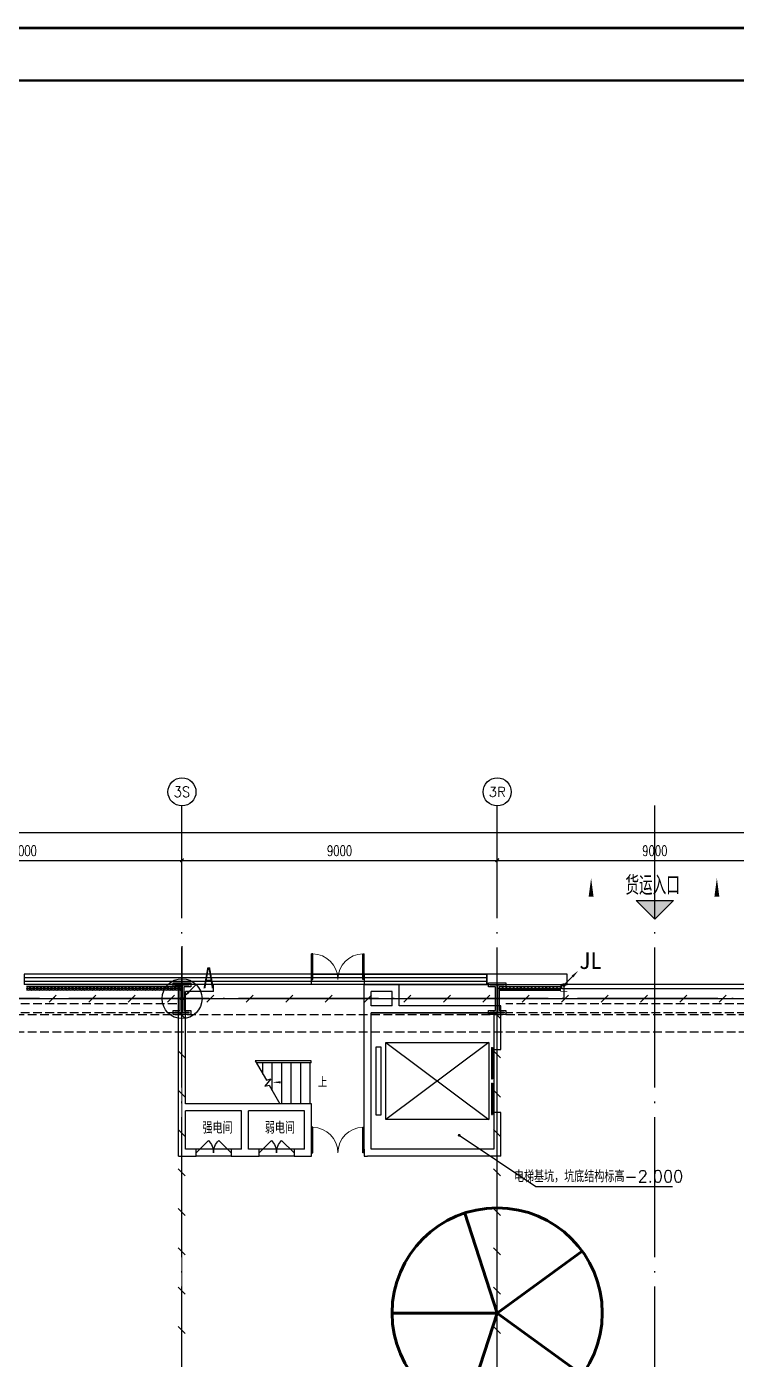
# Model space of a CAD drawing. Extents: x -1396510 to 1250330, y -1892470 to 1623980.
# Drawn here: x -277287 to -257028, y -1584922 to -1546872 of the extents above; entities that cross this region are included whole.
import ezdxf
from ezdxf.enums import TextEntityAlignment as Align

# ---------------------------------------------------------------- set-up
doc = ezdxf.new("R2010")
doc.units = 0
doc.header["$LTSCALE"] = 1000
doc.header["$MEASUREMENT"] = 0
for name, pattern in [('10平面$0$DASH', [0.35, 0.25, -0.1]), ('CENTER2', [1.125, 0.75, -0.125, 0.125, -0.125]), ('DASH', [0.35, 0.25, -0.1]), ('DOTE', [2.42, 2, -0.2, 0.02, -0.2])]:
    doc.linetypes.add(name, pattern=pattern)
doc.layers.get('Defpoints').update_dxf_attribs({"color": 210})
for name, color, linetype in [('0-cxFrame', 155, 'Continuous'), ('10平面$0$WINDOW', 4, 'Continuous'), ('A-AXIS-D', 1, 'Continuous'), ('A-AXIS-DOTE', 14, 'DOTE'), ('A-AXIS-SYMB', 3, 'Continuous'), ('A-HATCH-2', 251, 'Continuous'), ('A-HRAIL', 173, 'Continuous'), ('A-LIN-V', 9, 'Continuous'), ('A-SFCE', 30, 'Continuous'), ('A-TEXT', 61, 'Continuous'), ('A-WINDOW', 140, 'Continuous'), ('AS-COLN', 6, 'Continuous'), ('AS-WALL', 40, 'Continuous'), ('DIM_SYMB', 3, 'Continuous'), ('FH-tri', 180, 'Continuous'), ('LWIRE', 4, 'Continuous'), ('SHTLN', 4, 'Continuous'), ('TEL_TEXT', 7, 'Continuous'), ('WIRE-接地', 4, 'Continuous'), ('WIRE-照明', 1, 'Continuous'), ('建-窗', 4, 'Continuous')]:
    doc.layers.add(name, color=color, linetype=linetype)
doc.layers.add('0-cxText', color=131, linetype='Continuous', lineweight=25)
doc.layers.add('A-云线2', color=3, linetype='Continuous', plot=False)
doc.styles.add('-宋体', font='', dxfattribs={"width": 0.8})
doc.styles.add('_TCH_AXIS', font='COMPLEX', dxfattribs={"bigfont": 'GBCBIG'})
doc.styles.add('_TCH_DIM', font='SIMPLEX', dxfattribs={"bigfont": 'GBCBIG'})
doc.styles.add('_TCH_DIM_T3', font='SIMPLEX', dxfattribs={"width": 0.705882, "bigfont": 'GBCBIG'})
doc.styles.add('_TCH_WINDOW', font='SIMPLEX', dxfattribs={"height": 3.5, "bigfont": 'GBCBIG'})
doc.styles.add('A-STANDARD', font='SIMPLEX', dxfattribs={"bigfont": 'GBCBIG'})
doc.styles.add('cx_tuming', font='simhei.ttf')
doc.styles.add('cx_tuqian1', font='')
doc.styles.get("Standard").update_dxf_attribs({"font": 'gbenor.shx', "bigfont": 'gbcbig.shx'})
doc.styles.add('宋体', font='')
doc.styles.add('黑体', font='simhei.ttf', dxfattribs={"height": 12})
doc.styles.get('-宋体').set_extended_font_data('SimSun')
doc.styles.get('cx_tuqian1').set_extended_font_data('SimSun')
doc.styles.get('宋体').set_extended_font_data('SimSun')
doc.dimstyles.new('_TCH_ARCH&&100', dxfattribs={"dimtxt": 297.5, "dimasz": 100, "dimexe": 100, "dimexo": 100, "dimgap": 126.25, "dimtad": 1, "dimdec": 0, "dimzin": 0, "dimdsep": 46, "dimtxsty": '_TCH_DIM_T3', "dimblk": 'ARCHTICK', "dimcen": 0.09, "dimclrt": 7, "dimazin": 2, "dimtfac": 1, "dimtdec": 0, "dimtix": 1, "dimtmove": 2, "dimatfit": 3, "dimfxl": 0, "dimtolj": 1, "dimtzin": 0, "dimarcsym": 0})

# ---------------------------------------------------------------- blocks, each defined once
blk = doc.blocks.new('4324324')
at = {"layer": 'A-HATCH-2', "color": 8, "linetype": 'DASH'}
for p, q in [((-294754, 620270), (-135554, 620270)), ((-294754, 619770), (-135554, 619770))]:
    blk.add_line(p, q, dxfattribs=at)
blk = doc.blocks.new('w4324324')
at = {"layer": 'A-HATCH-2', "color": 0, "lineweight": 60}
for q in [(-1694760, 686605), (-1697614, 684532), (-1691907, 684532), (-1696524, 681178), (-1692997, 681178)]:
    blk.add_line((-1694760, 683605), q, dxfattribs=at)
blk.add_circle((-1694760, 683605), 3000, dxfattribs=at)
blk = doc.blocks.new('342343')
at = {"layer": 'A-LIN-V', "color": 8}
blk.add_blockref('w4324324', (1084560, 63556), dxfattribs=at)
blk = doc.blocks.new('w42343243')
at = {"layer": 'A-HATCH-2', "color": 8}
blk.add_lwpolyline([(-165104, 621070), (-164604, 621070), (-164604, 620958), (-164800, 620958), (-164800, 620282), (-164604, 620282), (-164604, 620170), (-165104, 620170), (-165104, 620282), (-164908, 620282), (-164908, 620958), (-165104, 620958)], close=True, dxfattribs=at)
at = {"layer": 'AS-COLN', "color": 3}
blk.add_lwpolyline([(-165054, 621020), (-164654, 621020), (-164654, 621008), (-164850, 621008), (-164850, 620232), (-164654, 620232), (-164654, 620220), (-165054, 620220), (-165054, 620232), (-164858, 620232), (-164858, 621008), (-165054, 621008)], close=True, dxfattribs=at)
blk = doc.blocks.new('42343')
at = {"layer": 'A-WINDOW'}
for p in [(-108000, 100), (-99000, 100)]:
    blk.add_blockref('w42343243', p, dxfattribs=at)
blk = doc.blocks.new('3333')
at = {"layer": 'A-SFCE', "const_width": 20}
blk.add_lwpolyline([(-227064, 766320), (-227064, 766510), (-227244, 766510), (-227244, 766320)], dxfattribs=at)
blk = doc.blocks.new('_ArchTick')
at = {"color": 0, "linetype": 'ByBlock', "const_width": 0.4}
blk.add_lwpolyline([(-0.5, -0.5), (0.5, 0.5)], dxfattribs=at)
blk = doc.blocks.new('*D5837')
at = {"layer": 'A-AXIS-D', "color": 0, "lineweight": -2, "transparency": 16777216}
for p, q in [((31000, 3190), (31000, 4048)), ((31000, 3948), (40000, 3948)), ((40000, 3190), (40000, 4048))]:
    blk.add_line(p, q, dxfattribs=at)
at = {"layer": 'Defpoints', "color": 0, "transparency": 16777216}
for p in [(40000, 3948), (31000, 3090), (40000, 3090)]:
    blk.add_point(p, dxfattribs=at)
at = {"layer": 'A-AXIS-D', "color": 0, "lineweight": -2, "transparency": 16777216, "xscale": 100, "yscale": 100, "zscale": 100, "rotation": 180}
blk.add_blockref('_ArchTick', (31000, 3948), dxfattribs=at)
at = {"layer": 'A-AXIS-D', "color": 0, "lineweight": -2, "transparency": 16777216, "xscale": 100, "yscale": 100, "zscale": 100}
blk.add_blockref('_ArchTick', (40000, 3948), dxfattribs=at)
at = {"layer": 'A-AXIS-D', "color": 7, "transparency": 16777216, "insert": (35500, 4223), "char_height": 297.5, "attachment_point": 5, "style": '_TCH_DIM_T3'}
blk.add_mtext('\\A1;9000', dxfattribs=at)
blk = doc.blocks.new('*D5838')
at = {"layer": 'A-AXIS-D', "color": 0, "lineweight": -2, "transparency": 16777216}
for p, q in [((40000, 3190), (40000, 4048)), ((40000, 3948), (49000, 3948)), ((49000, 3190), (49000, 4048))]:
    blk.add_line(p, q, dxfattribs=at)
at = {"layer": 'Defpoints', "color": 0, "transparency": 16777216}
for p in [(49000, 3948), (40000, 3090), (49000, 3090)]:
    blk.add_point(p, dxfattribs=at)
at = {"layer": 'A-AXIS-D', "color": 0, "lineweight": -2, "transparency": 16777216, "xscale": 100, "yscale": 100, "zscale": 100, "rotation": 180}
blk.add_blockref('_ArchTick', (40000, 3948), dxfattribs=at)
at = {"layer": 'A-AXIS-D', "color": 0, "lineweight": -2, "transparency": 16777216, "xscale": 100, "yscale": 100, "zscale": 100}
blk.add_blockref('_ArchTick', (49000, 3948), dxfattribs=at)
at = {"layer": 'A-AXIS-D', "color": 7, "transparency": 16777216, "insert": (44500, 4223), "char_height": 297.5, "attachment_point": 5, "style": '_TCH_DIM_T3'}
blk.add_mtext('\\A1;9000', dxfattribs=at)
blk = doc.blocks.new('*D5839')
at = {"layer": 'A-AXIS-D', "color": 0, "lineweight": -2, "transparency": 16777216}
for p, q in [((49000, 3190), (49000, 4048)), ((49000, 3948), (58000, 3948)), ((58000, 3190), (58000, 4048))]:
    blk.add_line(p, q, dxfattribs=at)
at = {"layer": 'Defpoints', "color": 0, "transparency": 16777216}
for p in [(58000, 3948), (49000, 3090), (58000, 3090)]:
    blk.add_point(p, dxfattribs=at)
at = {"layer": 'A-AXIS-D', "color": 0, "lineweight": -2, "transparency": 16777216, "xscale": 100, "yscale": 100, "zscale": 100, "rotation": 180}
blk.add_blockref('_ArchTick', (49000, 3948), dxfattribs=at)
at = {"layer": 'A-AXIS-D', "color": 0, "lineweight": -2, "transparency": 16777216, "xscale": 100, "yscale": 100, "zscale": 100}
blk.add_blockref('_ArchTick', (58000, 3948), dxfattribs=at)
at = {"layer": 'A-AXIS-D', "color": 7, "transparency": 16777216, "insert": (53500, 4223), "char_height": 297.5, "attachment_point": 5, "style": '_TCH_DIM_T3'}
blk.add_mtext('\\A1;9000', dxfattribs=at)
blk = doc.blocks.new('*D5855')
at = {"layer": 'A-AXIS-D', "color": 0, "lineweight": -2, "transparency": 16777216}
for p, q in [((-900, 3290), (-900, 4848)), ((-900, 4748), (184800, 4748)), ((184800, 3290), (184800, 4848))]:
    blk.add_line(p, q, dxfattribs=at)
at = {"layer": 'Defpoints', "color": 0, "transparency": 16777216}
for p in [(184800, 4748), (-900, 3190), (184800, 3190)]:
    blk.add_point(p, dxfattribs=at)
at = {"layer": 'A-AXIS-D', "color": 0, "lineweight": -2, "transparency": 16777216, "xscale": 100, "yscale": 100, "zscale": 100, "rotation": 180}
blk.add_blockref('_ArchTick', (-900, 4748), dxfattribs=at)
at = {"layer": 'A-AXIS-D', "color": 0, "lineweight": -2, "transparency": 16777216, "xscale": 100, "yscale": 100, "zscale": 100}
blk.add_blockref('_ArchTick', (184800, 4748), dxfattribs=at)
at = {"layer": 'A-AXIS-D', "color": 7, "transparency": 16777216, "insert": (91950, 5023), "char_height": 297.5, "attachment_point": 5, "style": '_TCH_DIM_T3'}
blk.add_mtext('\\A1;185700', dxfattribs=at)
blk = doc.blocks.new('WINDOW2DLIB$DYNSTYLE$00000005')
at = {"color": 0}
for points in [[(-0.5, 0.5), (-0.5, -0.5)], [(-0.5, 0.5), (0.5, 0.5)], [(0.5, -0.5), (0.5, 0.5)], [(0.5, 0.1667), (-0.5, 0.1667)], [(0.5, -0.1667), (-0.5, -0.1667)], [(-0.5, -0.5), (0.5, -0.5)]]:
    blk.add_lwpolyline(points, dxfattribs=at)
blk = doc.blocks.new('$DORLIB2D$00000127')
at = {"color": 0}
for points in [[(-0.533, 0.795), (-0.533, 0.69)], [(-0.033, 0.795), (-0.533, 0.795)], [(-0.033, 0.69), (-0.533, 0.69)], [(-0.033, 0.795), (-0.033, 0.69)], [(0.533, 0.795), (0.033, 0.795)], [(0.033, 0.795), (0.033, 0.69)], [(0.533, 0.69), (0.033, 0.69)], [(0.533, 0.795), (0.533, 0.69)], [(0.5, 0.5), (-0.5, 0.5)]]:
    blk.add_lwpolyline(points, dxfattribs=at)
blk = doc.blocks.new('$DorLib2D$00000002')
for p, q in [((-0.5, 0), (-0.5, 0.4875)), ((-0.475, 0.4875), (-0.5, 0.4875)), ((-0.475, 0), (-0.475, 0.4875)), ((0.475, 0), (0.475, 0.4875)), ((0.475, 0.4875), (0.5, 0.4875)), ((0.5, 0), (0.5, 0.4875)), ((-0.5, 0), (-0.475, 0)), ((0.5, 0), (0.475, 0))]:
    blk.add_line(p, q)
at = {"lineweight": 13}
for centre, start, end in [((-0.4875, 0), 0, 88.53072), ((0.4875, 0), 91.46928, 180)]:
    blk.add_arc(centre, 0.4875, start, end, dxfattribs=at)
blk = doc.blocks.new('$DorLib2D$00000116')
at = {"color": 0}
for p, q in [((-0.5, 0), (-0.146, 0.354)), ((0.5, 0), (0.146, 0.354))]:
    blk.add_line(p, q, dxfattribs=at)
for centre, start, end in [((-0.5, 0), 0, 45), ((0.5, 0), 135, 180)]:
    blk.add_arc(centre, 0.5, start, end, dxfattribs=at)
blk = doc.blocks.new('99平面图例外参$0$$LinePat$圆环')
for points in [[(0, 150), (300, 150)], [(0, 0), (300, 0)], [(0, -150), (300, -150)]]:
    blk.add_lwpolyline(points)
at = {"color": 0}
blk.add_circle((150, 0), 150, dxfattribs=at)
blk = doc.blocks.new('10平面$0$$DorLib2D$00000126')
at = {"color": 0, "linetype": 'Continuous'}
for p, q in [((-0.532, 0.5), (-0.532, 0.9)), ((0.532, 0.9), (0.532, 0.5))]:
    blk.add_line(p, q, dxfattribs=at)
at = {"color": 0, "linetype": '10平面$0$DASH'}
for p, q in [((-0.532, 0.9), (0.532, 0.9)), ((-0.532, 0.5), (0.532, 0.5))]:
    blk.add_line(p, q, dxfattribs=at)
blk = doc.blocks.new('$TelecSys$00000008')
blk.add_line((0.4, 0.4), (-0.4, -0.4))
blk = doc.blocks.new('$TelecSys$00000078')
for p, q in [((1.15, 1.15), (0.55, 0.55)), ((0.1, 0.1), (0.1, 0.1)), ((-0.1, -0.1), (-0.1, -0.1))]:
    blk.add_line(p, q)
at = {"const_width": 0.142}
blk.add_lwpolyline([(-0.07, 0, 1), (0.07, 0, 1)], format="xyb", close=True, dxfattribs=at)
blk.add_solid([(0.62, 0.48), (0.48, 0.62), (0.1, 0.1)])
at = {"width": 0.8, "flags": 9}
blk.add_attdef('A', (0, 0), '', height=0.00002, dxfattribs=at)
blk = doc.blocks.new('$TelecSys$00000079')
for p, q in [((0.7, 0.7), (0, 0)), ((0.1, 0.1), (0.1, 0.1)), ((-0.1, -0.1), (-0.1, -0.1))]:
    blk.add_line(p, q)
at = {"const_width": 0.142}
blk.add_lwpolyline([(-0.07, 0, 1), (0.07, 0, 1)], format="xyb", close=True, dxfattribs=at)
blk.add_solid([(0.63, 0.77), (0.77, 0.63), (1.15, 1.15)])
at = {"width": 0.8, "flags": 9}
blk.add_attdef('A', (0, 0), '', height=0.00002, dxfattribs=at)
blk = doc.blocks.new('TK22.A0+2 L(Dragon)')
at = {"layer": '0-cxFrame', "color": 7, "const_width": 0.5}
blk.add_lwpolyline([(0, 0), (-1783, 0), (-1783, 841), (0, 841)], close=True, dxfattribs=at)
at = {"layer": '0-cxFrame', "const_width": 0.5}
blk.add_lwpolyline([(-80, 10), (-1763, 10), (-1763, 831), (-80, 831)], close=True, dxfattribs=at)
at = {"style": '黑体', "flags": 4}
blk.add_attdef('图幅', text='', height=3.3, dxfattribs=at).set_placement((-40, 3), align=Align.RIGHT)
at = {"layer": '0-cxText', "flags": 4}
for tag, height, style, p in [('建设单位', 3.5, 'cx_tuming', (-45, 240)), ('项目名称', 3.5, 'cx_tuming', (-45, 210)), ('子项名称', 3.5, 'cx_tuming', (-45, 180)), ('工程编号', 3.3, 'cx_tuqian1', (-35, 165)), ('图名1', 3.5, 'cx_tuming', (-45, 87)), ('图名2', 3.5, 'cx_tuming', (-45, 79)), ('图名3', 3.5, 'cx_tuming', (-45, 71)), ('出图日期', 3.3, 'cx_tuqian1', (-39, 60)), ('专业', 3.3, 'cx_tuqian1', (-55, 52)), ('图号', 3.3, 'cx_tuqian1', (-55, 44)), ('版次', 3.3, 'cx_tuqian1', (-20, 44))]:
    blk.add_attdef(tag, text='', height=height, dxfattribs=dict(at, style=style)).set_placement(p, align=Align.MIDDLE)
at = {"layer": 'Defpoints', "color": 6, "flags": 4}
for tag, height, style, p in [('tufu', 3.3, '黑体', (-12, 12)), ('dwfname', 4, 'cx_tuqian1', (-80, 3))]:
    blk.add_attdef(tag, text='', height=height, dxfattribs=dict(at, style=style)).set_placement(p, align=Align.RIGHT)
blk = doc.blocks.new('世赫3#厂房一层0821')
at = {"layer": 'FH-tri'}
h = blk.add_hatch(color=8, dxfattribs=at)
h.dxf.hatch_style = 1
h.paths.add_polyline_path([(52969.7, 2802.6), (54030.3, 2802.6), (53500, 2272.3)])
at = {"layer": 'A-AXIS-D'}
for centre in [(40000, 5904), (49000, 5904)]:
    blk.add_circle(centre, 400, dxfattribs=at)
at = {"layer": 'A-AXIS-DOTE', "color": 8, "ltscale": 2}
for p, q in [((40000, -79980), (40000, 5514)), ((49000, -79980), (49000, 5514)), ((53500, -79980), (53500, 5514)), ((190814.2, 0), (-5155.8, 0))]:
    blk.add_line(p, q, dxfattribs=at)
at = {"layer": 'A-AXIS-SYMB', "color": 8}
for points in [[(51680, 1980, 0, 0, 0), (51680, 3440, 0, 140, 0), (51680, 2915, 0, 0, 0)], [(55270, 1980, 0, 0, 0), (55270, 3440, 0, 140, 0), (55270, 2915, 0, 0, 0)]]:
    blk.add_lwpolyline(points, format="xyseb", dxfattribs=at)
at = {"layer": 'A-SFCE', "color": 2, "linetype": 'DASH'}
for p, q in [((39850, -149.9), (31150, -149.9)), ((39850, -399.9), (31150, -399.9))]:
    blk.add_line(p, q, dxfattribs=at)
at = {"layer": 'A-SFCE', "linetype": 'DASH'}
for p, q in [((57850, -150), (49250, -150)), ((57850, -400), (49250, -400))]:
    blk.add_line(p, q, dxfattribs=at)
at = {"layer": 'AS-WALL'}
for p, q in [((43700, 700.1), (48700, 700.1)), ((43700, 400.1), (43700, 700.1)), ((48700, 400.1), (43700, 400.1)), ((51000, 700.1), (45200, 700.1)), ((45200, 700.1), (45200, 400.1)), ((45200, 400.1), (51000, 400.1)), ((48700, 700.1), (48700, 400.1)), ((51000, 400.1), (51000, 700.1))]:
    blk.add_line(p, q, dxfattribs=at)
at = {"layer": 'Defpoints', "color": 8}
for p, q in [((39900, 300.1), (39900, 400.1)), ((39900, 400.1), (40100, 400.1)), ((40900, 400.1), (40100, 400.1)), ((40100, 400.1), (40100, 400.1)), ((40900, 200.1), (40900, 400.1)), ((45200, 300.1), (45200, 400.1)), ((45200, 400.1), (45400, 400.1)), ((46200, 400.1), (45400, 400.1)), ((45400, 400.1), (45400, 400.1)), ((46200, -200), (46200, 400.1)), ((39900, -3100.1), (39900, 300.1)), ((40100, -3000.1), (40100, 200.1)), ((40900, 200.1), (40100, 200.1)), ((45200, -300), (45200, 300.1)), ((45400, -200), (45400, 200.1)), ((46000, 200.1), (45400, 200.1)), ((46000, -200), (46000, 200.1)), ((45200, -4300), (45200, -300)), ((46000, -200), (45400, -200)), ((49100, -200), (46200, -200)), ((49100, -1450), (49100, -200)), ((45400, -4300), (45400, -400)), ((46100, -400), (45400, -400)), ((48900, -400), (46100, -400)), ((48900, -400), (48900, -1450)), ((45540, -1375), (45680, -1375)), ((45540, -3325), (45540, -1375)), ((45680, -1375), (45680, -3325)), ((45820, -1250), (48760, -1250)), ((45820, -3450), (45820, -1250)), ((45820, -1250), (48760, -3450)), ((48760, -1250), (45820, -3450)), ((48760, -1250), (48760, -3450)), ((48900, -1450), (49100, -1450)), ((43660, -1775.1), (42091.4, -1775.1)), ((42091.4, -1775.1), (42410.1, -2327)), ((43690, -1775.1), (42091.4, -1775.1)), ((43690, -1835.1), (42126, -1835.1)), ((42310, -2153.7), (42310, -1835.1)), ((42580, -2621.4), (42580, -1835.1)), ((42850, -3000.1), (42850, -1835.1)), ((43120, -3000.1), (43120, -1835.1)), ((43390, -3000.1), (43390, -1835.1)), ((43660, -3000.1), (43660, -1835.1)), ((43690, -1835.1), (43690, -1775.1)), ((42540.5, -2292.1), (42367.6, -2498.1)), ((42367.6, -2498.1), (42489.9, -2465.4)), ((42410.1, -2327), (42540.5, -2292.1)), ((42489.9, -2465.4), (42798.6, -3000.1)), ((41802.7, -3000.1), (40100, -3000.1)), ((43700, -3000.1), (41802.7, -3000.1)), ((43660, -3000.1), (42798.6, -3000.1)), ((43700, -4300), (43700, -3000.1)), ((39900, -4500), (39900, -3100.1)), ((40100, -4300), (40100, -3200.1)), ((41700, -3200.1), (40100, -3200.1)), ((41700, -4300), (41700, -3200.1)), ((43500, -3200.1), (41900, -3200.1)), ((41900, -4300), (41900, -3200.1)), ((43500, -4300), (43500, -3200.1)), ((45680, -3325), (45540, -3325)), ((49100, -3250), (48900, -3250)), ((48900, -3250), (48900, -4300)), ((49100, -4500), (49100, -3250)), ((48760, -3450), (45820, -3450)), ((47914.2, -3900), (50104.2, -5360)), ((39900, -4500), (40402.2, -4500)), ((40402.2, -4300), (40100, -4300)), ((40402.2, -4500), (40402.2, -4300)), ((41402.2, -4300), (40402.2, -4300)), ((41402.2, -4500), (40402.2, -4500)), ((41700, -4300), (41402.2, -4300)), ((41402.2, -4300), (41402.2, -4500)), ((41402.2, -4500), (41802.7, -4500)), ((41802.7, -4500), (42200, -4500)), ((42200, -4300), (41900, -4300)), ((42200, -4500), (42200, -4300)), ((43200, -4300), (42200, -4300)), ((43200, -4500), (42200, -4500)), ((43500, -4300), (43200, -4300)), ((43200, -4300), (43200, -4500)), ((43200, -4500), (43600, -4500)), ((43600, -4500), (43700, -4500)), ((43700, -4500), (43700, -4300)), ((45200, -4300), (45200, -4500)), ((45200, -4500), (45300, -4500)), ((49100, -4500), (45300, -4500)), ((48900, -4300), (45400, -4300)), ((50104.2, -5360), (54004.2, -5360))]:
    blk.add_line(p, q, dxfattribs=at)
blk.add_lwpolyline([(45400, -400), (48900, -400), (48900, -4300), (45400, -4300)], close=True, dxfattribs=at)
at = {"layer": 'Defpoints', "color": 8, "const_width": 40}
blk.add_lwpolyline([(47897.5, -3888.9, 1), (47930.8, -3911.1, 1)], format="xyb", close=True, dxfattribs=at)
at = {"layer": 'DIM_SYMB', "color": 8}
blk.add_lwpolyline([(43795, -2387.6, 0, 0, 0), (42580, -2387.6, 0, 64, 0), (42820, -2387.6, 0, 0, 0)], format="xyseb", dxfattribs=at)
at = {"layer": 'FH-tri', "color": 8}
blk.add_lwpolyline([(52969.7, 2802.6), (54030.3, 2802.6), (54030.3, 2802.6), (53500, 2272.3)], close=True, dxfattribs=at)
at = {"layer": '10平面$0$WINDOW', "xscale": 5000, "yscale": 300, "zscale": 300, "rotation": 179.9999999999992}
blk.add_blockref('10平面$0$$DorLib2D$00000126', (53500, 549.9), dxfattribs=at)
at = {"layer": 'A-HRAIL', "yscale": 0.3333333333111111, "zscale": 0.3333333333111111}
for p, xscale, rotation in [((35667.8, 293.9), -0.3361633151507422, 359.9999999997964), ((35768.7, 293.9), -0.3361633151507422, 359.9999999997964), ((35869.5, 293.9), -0.3361633151507422, 359.9999999997964), ((35970.4, 293.9), -0.3361633151507422, 359.9999999997964), ((36071.2, 293.9), -0.3361633151507422, 359.9999999997964), ((36172.1, 293.9), -0.3361633151507422, 359.9999999997964), ((36272.9, 293.9), -0.3361633151507422, 359.9999999997964), ((36373.8, 293.9), -0.3361633151507422, 359.9999999997964), ((36474.6, 293.9), -0.3361633151507422, 359.9999999997964), ((36575.5, 293.9), -0.3361633151507422, 359.9999999997964), ((36676.3, 293.9), -0.3361633151507422, 359.9999999997964), ((36777.2, 293.9), -0.3361633151507422, 359.9999999997964), ((36878, 293.9), -0.3361633151507422, 359.9999999997964), ((36978.9, 293.9), -0.3361633151507422, 359.9999999997964), ((37079.7, 293.9), -0.3361633151507422, 359.9999999997964), ((37180.6, 293.9), -0.3361633151507422, 359.9999999997964), ((37281.4, 293.9), -0.3361633151507422, 359.9999999997964), ((37382.3, 293.9), -0.3361633151507422, 359.9999999997964), ((37483.1, 293.9), -0.3361633151507422, 359.9999999997964), ((37584, 293.9), -0.3361633151507422, 359.9999999997964), ((37684.8, 293.9), -0.3361633151507422, 359.9999999997964), ((37785.7, 293.9), -0.3361633151507422, 359.9999999997964), ((37886.5, 293.9), -0.3361633151507422, 359.9999999997964), ((37987.4, 293.9), -0.3361633151507422, 359.9999999997964), ((38088.2, 293.9), -0.3361633151507422, 359.9999999997964), ((38189.1, 293.9), -0.3361633151507422, 359.9999999997964), ((38289.9, 293.9), -0.3361633151507422, 359.9999999997964), ((38390.8, 293.9), -0.3361633151507422, 359.9999999997964), ((38491.6, 293.9), -0.3361633151507422, 359.9999999997964), ((38592.4, 293.9), -0.3361633151507422, 359.9999999997964), ((38693.3, 293.9), -0.3361633151507422, 359.9999999997964), ((38794.1, 293.9), -0.3361633151507422, 359.9999999997964), ((38895, 293.9), -0.3361633151507422, 359.9999999997964), ((38995.8, 293.9), -0.3361633151507422, 359.9999999997964), ((39096.7, 293.9), -0.3361633151507422, 359.9999999997964), ((39197.5, 293.9), -0.3361633151507422, 359.9999999997964), ((39298.4, 293.9), -0.3361633151507422, 359.9999999997964), ((39399.2, 293.9), -0.3361633151507422, 359.9999999997964), ((39500.1, 293.9), -0.3361633151507422, 359.9999999997964), ((39600.9, 293.9), -0.3361633151507422, 359.9999999997964), ((39701.8, 293.9), -0.3361633151507422, 359.9999999997964), ((39802.6, 293.9), -0.3361633151507422, 359.9999999997964), ((39903.5, 293.9), -0.3361633151507422, 359.9999999997964), ((40004.3, 293.9), -0.3361633151507422, 359.9999999997964), ((49054, 293.9), 0.3444736211313156, 2.999395394268293e-10), ((49157.3, 293.9), 0.3444736211313156, 2.999395394268293e-10), ((49260.7, 293.9), 0.3444736211313156, 2.999395394268293e-10), ((49364, 293.9), 0.3444736211313156, 2.999395394268293e-10), ((49467.4, 293.9), 0.3444736211313156, 2.999395394268293e-10), ((49570.7, 293.9), 0.3444736211313156, 2.999395394268293e-10), ((49674.1, 293.9), 0.3444736211313156, 2.999395394268293e-10), ((49777.4, 293.9), 0.3444736211313156, 2.999395394268293e-10), ((49880.7, 293.9), 0.3444736211313156, 2.999395394268293e-10), ((49984.1, 293.9), 0.3444736211313156, 2.999395394268293e-10), ((50087.4, 293.9), 0.3444736211313156, 2.999395394268293e-10), ((50190.8, 293.9), 0.3444736211313156, 2.999395394268293e-10), ((50294.1, 293.9), 0.3444736211313156, 2.999395394268293e-10), ((50397.4, 293.9), 0.3444736211313156, 2.999395394268293e-10), ((50500.8, 293.9), 0.3444736211313156, 2.999395394268293e-10), ((50604.1, 293.9), 0.3444736211313156, 2.999395394268293e-10), ((50707.5, 293.9), 0.3444736211313156, 2.999395394268293e-10)]:
    blk.add_blockref('99平面图例外参$0$$LinePat$圆环', p, dxfattribs=dict(at, xscale=xscale, rotation=rotation))
at = {"layer": 'A-LIN-V', "color": 8, "rotation": 90}
blk.add_blockref('342343', (796160.7, 601225), dxfattribs=at)
at = {"layer": 'A-SFCE', "rotation": 90}
blk.add_blockref('3333', (817320.8, 227454.1), dxfattribs=at)
at = {"layer": 'A-WINDOW'}
for name in ['42343', '4324324']:
    blk.add_blockref(name, (312854.2, -620720), dxfattribs=at)
at = {"layer": 'Defpoints', "color": 8}
for name, p, xscale, yscale, zscale, rotation in [('$DorLib2D$00000002', (44450, 550.1), 1500, -1500, 300, 180.0000000003004), ('$DORLIB2D$00000127', (49000, -2350), 1800, 200, 200, 90.0000000009379), ('$DorLib2D$00000002', (44450, -4400), 1500, -1500, 200, 180.0000000009377), ('$DorLib2D$00000116', (40902.2, -4400), 1000, -1000, 200, 180.0000000009383), ('$DorLib2D$00000116', (42700, -4400), 1000, -1000, 200, 180.0000000009353)]:
    blk.add_blockref(name, p, dxfattribs=dict(at, xscale=xscale, yscale=yscale, zscale=zscale, rotation=rotation))
at = {"layer": '建-窗', "xscale": 13200, "yscale": 300, "zscale": 300, "rotation": 180.0000000003004}
blk.add_blockref('WINDOW2DLIB$DYNSTYLE$00000005', (42100, 550.1), dxfattribs=at)
at = {"layer": 'A-AXIS-D', "color": 7, "style": '_TCH_AXIS'}
for s, height, p, p2 in [('3S', 300.65, (39763.8, 5753.6), (40236.2, 5753.6)), ('3R', 276.42, (48756.5, 5765.8), (49243.5, 5765.8))]:
    blk.add_text(s, height=height, dxfattribs=at).set_placement(p, p2, align=Align.FIT)
at = {"layer": 'A-TEXT', "color": 8, "style": 'A-STANDARD'}
blk.add_text('货运入口', height=540.14, dxfattribs=at).set_placement((52658.7, 2964.7))
at = {"layer": 'Defpoints', "color": 8, "style": '_TCH_WINDOW'}
for s, p in [('强电间', (40584.5, -3852.5)), ('弱电间', (42366.4, -3852.5))]:
    blk.add_text(s, height=337.59, dxfattribs=at).set_placement(p)
at = {"layer": 'Defpoints', "color": 7, "style": '_TCH_DIM'}
blk.add_text('电梯基坑，坑底结构标高-2.000', height=337.589, dxfattribs=at).set_placement((49476.1, -5241.3))
at = {"layer": 'DIM_SYMB', "color": 7, "style": '_TCH_DIM'}
blk.add_text('上', height=270.1, dxfattribs=at).set_placement((43879, -2527.6))
at = {"layer": 'A-AXIS-D'}
for base, p1, p2, picture, middle in [((184800, 4747.8), (-900, 3189.8), (184800, 3189.8), '*D5855', (91950, 5022.8)), ((40000, 3947.8), (31000, 3089.8), (40000, 3089.8), '*D5837', (35500, 4222.8)), ((49000, 3947.8), (40000, 3089.8), (49000, 3089.8), '*D5838', (44500, 4222.8)), ((58000, 3947.8), (49000, 3089.8), (58000, 3089.8), '*D5839', (53500, 4222.8))]:
    dim = blk.add_linear_dim(base=base, p1=p1, p2=p2, angle=0, dimstyle='_TCH_ARCH&&100', dxfattribs=at)
    dim.commit()
    dim.dimension.update_dxf_attribs({"geometry": picture, "text_midpoint": middle, "dimtype": 161})

msp = doc.modelspace()

# ---------------------------------------------------------------- linework, layer by layer
at = {"layer": 'WIRE-接地', "linetype": 'CENTER2', "const_width": 35}
for points in [[(-272850.2, -1574624), (-272850.2, -1573124)], [(-261948.4, -1574234), (-261948.4, -1574624)], [(-312858.2, -1646424), (-128850.2, -1646424), (-128850.2, -1574624), (-294858.2, -1574624)], [(-272858.2, -1574624), (-272858.2, -1646424)], [(-263858.2, -1574624), (-263858.2, -1646424)]]:
    msp.add_lwpolyline(points, dxfattribs=at)
at = {"layer": 'WIRE-照明', "color": 6, "linetype": 'Continuous'}
msp.add_circle((-272850.2, -1574624), 569.2, dxfattribs=at)

# ---------------------------------------------------------------- block references
at = {"layer": '0-cxFrame', "xscale": 150, "yscale": 150, "zscale": 150}
msp.add_blockref('TK22.A0+2 L(Dragon)', (-76103.8, -1673060), dxfattribs=at)
at = {"layer": 'A-云线2'}
msp.add_blockref('世赫3#厂房一层0821', (-312854.2, -1574624), dxfattribs=at)
at = {"layer": 'LWIRE', "xscale": -350, "yscale": 350, "zscale": 350, "rotation": 270}
msp.add_blockref('$TelecSys$00000079', (-261948.4, -1574234), dxfattribs=at)
at = {"layer": 'LWIRE', "xscale": 350, "yscale": 350, "zscale": 350}
msp.add_blockref('$TelecSys$00000078', (-272850.2, -1574624), dxfattribs=at)
at = {"layer": 'SHTLN', "xscale": 250, "yscale": 250, "zscale": 250}
for p, rotation in [((-276541.7, -1574624), 180), ((-275416.7, -1574624), 180), ((-274291.7, -1574624), 180), ((-273166.7, -1574624), 180), ((-272041.7, -1574624), 180), ((-270916.7, -1574624), 180), ((-269791.7, -1574624), 180), ((-268666.7, -1574624), 180), ((-267541.7, -1574624), 180), ((-266416.7, -1574624), 180), ((-265291.7, -1574624), 180), ((-264166.7, -1574624), 180), ((-263041.7, -1574624), 180), ((-261916.7, -1574624), 180), ((-260791.7, -1574624), 180), ((-259666.7, -1574624), 180), ((-258541.7, -1574624), 180), ((-257416.7, -1574624), 180), ((-272858.2, -1575086.5), 269.9999999999998), ((-263858.2, -1575086.5), 269.9999999999998), ((-272858.2, -1576211.5), 269.9999999999998), ((-263858.2, -1576211.5), 269.9999999999998), ((-272858.2, -1577336.5), 269.9999999999998), ((-263858.2, -1577336.5), 269.9999999999998), ((-272858.2, -1578461.5), 269.9999999999998), ((-263858.2, -1578461.5), 269.9999999999998), ((-272858.2, -1579586.5), 269.9999999999998), ((-263858.2, -1579586.5), 269.9999999999998), ((-272858.2, -1580711.5), 269.9999999999998), ((-263858.2, -1580711.5), 269.9999999999998), ((-272858.2, -1581836.5), 269.9999999999998), ((-263858.2, -1581836.5), 269.9999999999998), ((-272858.2, -1582961.5), 269.9999999999998), ((-263858.2, -1582961.5), 269.9999999999998), ((-272858.2, -1584086.5), 269.9999999999998), ((-263858.2, -1584086.5), 269.9999999999998)]:
    msp.add_blockref('$TelecSys$00000008', p, dxfattribs=dict(at, rotation=rotation))

# ---------------------------------------------------------------- texts
at = {"layer": 'TEL_TEXT', "style": '宋体'}
msp.add_text('JL', height=478.48, dxfattribs=at).set_placement((-261522, -1573776.1))
at = {"layer": 'TEL_TEXT', "style": '-宋体', "width": 0.8}
msp.add_text('A', height=600, dxfattribs=at).set_placement((-272254.4, -1574328.9))

doc.saveas('drawing.dxf')
